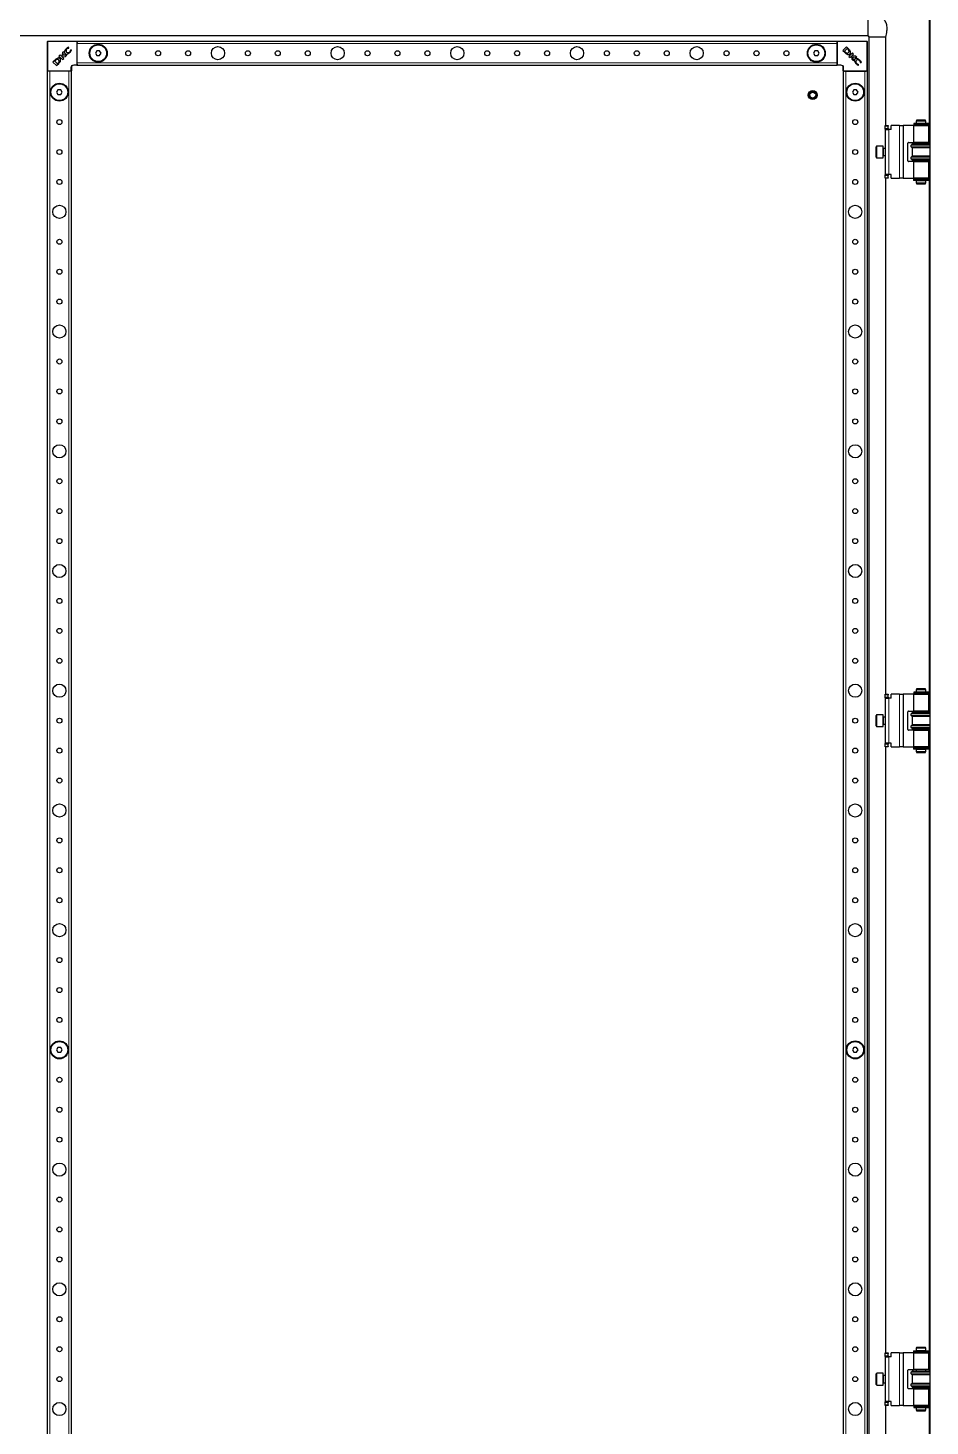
# Model space of a CAD drawing. Header units: millimetres. Extents: x -1564 to 3390, y -1920 to 1219.
# Drawn here: x -381 to 373, y -535 to 632 of the extents above; entities that cross this region are included whole.
import ezdxf

# ---------------------------------------------------------------- set-up
doc = ezdxf.new("R2010")
doc.units = ezdxf.units.MM

msp = doc.modelspace()

# ---------------------------------------------------------------- linework, layer by layer
at = {"color": 7, "linetype": 'Continuous', "lineweight": 25}
for p, q in [((372.56, -1098.72), (372.56, 656.28)), ((320.56, 625.78), (-409.69, 625.78)), ((-364.94, 596.58), (-364.94, 620.98)), ((-364.64, 621.28), (-340.24, 621.28)), ((-339.94, 621.28), (295.06, 621.28)), ((-339.94, 620.98), (-339.94, 621.28)), ((-339.94, 620.98), (-339.94, 620.34)), ((-339.94, 619.28), (-339.94, 620.34)), ((-339.94, 603.28), (-339.94, 619.28)), ((295.06, 620.98), (295.06, 621.28)), ((295.06, 620.34), (295.06, 620.98)), ((295.06, 619.28), (295.06, 620.34)), ((295.06, 603.28), (295.06, 619.28)), ((295.36, 621.28), (319.76, 621.28)), ((320.06, 620.98), (320.06, 596.58)), ((321.56, -1067.22), (321.56, 624.78)), ((335.56, 550.78), (335.56, 624.78)), ((-354.24, 609.94), (-355.29, 608.89)), ((-355.29, 608.89), (-352.33, 605.93)), ((-352.85, 608.55), (-354.24, 609.94)), ((-352.36, 611.82), (-352.85, 608.55)), ((-352.51, 608.23), (-349.85, 608.41)), ((-351.27, 606.99), (-352.51, 608.23)), ((-351.57, 612.61), (-352.36, 611.82)), ((-352.04, 609.52), (-351.57, 612.61)), ((-348.57, 609.7), (-352.04, 609.52)), ((-349.85, 608.41), (-348.57, 609.7)), ((-347, 615.74), (-347.34, 616.43)), ((-347.14, 615.6), (-347, 615.74)), ((-345.19, 614.17), (-345.3, 614.06)), ((-344.94, 613.66), (-345.19, 614.17)), ((-323.59, 613.28), (-324.75, 611.28)), ((-324.75, 611.28), (-323.59, 609.28)), ((-321.28, 613.28), (-323.59, 613.28)), ((-323.59, 609.28), (-321.28, 609.28)), ((-320.13, 611.28), (-321.28, 613.28)), ((-321.28, 609.28), (-320.13, 611.28)), ((276.41, 613.28), (275.25, 611.28)), ((275.25, 611.28), (276.41, 609.28)), ((278.72, 613.28), (276.41, 613.28)), ((276.41, 609.28), (278.72, 609.28)), ((279.87, 611.28), (278.72, 613.28)), ((278.72, 609.28), (279.87, 611.28)), ((302.67, 616.64), (299.71, 613.68)), ((299.71, 613.68), (301.6, 611.79)), ((303.37, 615.11), (301.19, 612.93)), ((301.19, 612.93), (301.87, 612.27)), ((301.6, 611.79), (301.62, 611.77)), ((304.66, 614.64), (302.67, 616.64)), ((304.11, 614.39), (303.37, 615.11)), ((307.67, 611.63), (304.71, 608.67)), ((304.71, 608.67), (305.77, 607.61)), ((305.77, 607.61), (307.01, 608.86)), ((307.01, 608.86), (307.19, 606.2)), ((307.33, 609.2), (308.72, 610.59)), ((310.59, 608.71), (307.33, 609.2)), ((308.72, 610.59), (307.67, 611.63)), ((308.29, 608.38), (311.39, 607.91)), ((308.47, 604.91), (308.29, 608.38)), ((311.39, 607.91), (310.59, 608.71)), ((-364.94, -1038.72), (-364.94, 596.28)), ((-364.64, 596.28), (-364.94, 596.28)), ((-363.99, 596.28), (-364.64, 596.28)), ((-362.94, 596.28), (-363.99, 596.28)), ((-346.94, 596.28), (-362.94, 596.28)), ((-358.3, 605.88), (-360.29, 603.89)), ((-360.29, 603.89), (-357.33, 600.93)), ((-358.05, 605.33), (-358.77, 604.59)), ((-358.77, 604.59), (-356.59, 602.41)), ((-357.33, 600.93), (-355.44, 602.82)), ((-356.59, 602.41), (-355.93, 603.09)), ((-355.44, 602.82), (-355.42, 602.84)), ((-352.33, 605.93), (-351.27, 606.99)), ((-345.89, 596.28), (-346.94, 596.28)), ((-345.24, 596.28), (-345.89, 596.28)), ((-344.94, 596.28), (-345.24, 596.28)), ((-344.94, 599.28), (-344.94, 596.58)), ((-344.94, -1038.72), (-344.94, 596.28)), ((-340.24, 601.28), (-342.94, 601.28)), ((-339.94, 602.23), (-339.94, 603.28)), ((-339.94, 602.23), (-339.94, 601.58)), ((-339.94, 601.28), (-339.94, 601.58)), ((-339.94, 601.28), (295.06, 601.28)), ((295.06, 602.23), (295.06, 603.28)), ((295.06, 601.58), (295.06, 602.23)), ((295.06, 601.28), (295.06, 601.58)), ((298.06, 601.28), (295.36, 601.28)), ((300.06, 596.58), (300.06, 599.28)), ((300.06, 596.28), (300.06, -1038.72)), ((300.06, 596.28), (300.36, 596.28)), ((301.01, 596.28), (300.36, 596.28)), ((301.01, 596.28), (302.06, 596.28)), ((302.06, 596.28), (318.06, 596.28)), ((307.19, 606.2), (308.47, 604.91)), ((312.43, 601.29), (312.94, 601.53)), ((312.94, 601.53), (312.84, 601.64)), ((314.38, 603.48), (314.52, 603.35)), ((314.52, 603.35), (315.2, 603.68)), ((318.06, 596.28), (319.11, 596.28)), ((319.76, 596.28), (319.11, 596.28)), ((319.76, 596.28), (320.06, 596.28)), ((320.06, 596.28), (320.06, -1038.72)), ((-356.09, 580.78), (-357.25, 578.78)), ((-357.25, 578.78), (-356.09, 576.78)), ((-353.78, 580.78), (-356.09, 580.78)), ((-356.09, 576.78), (-353.78, 576.78)), ((-352.63, 578.78), (-353.78, 580.78)), ((-353.78, 576.78), (-352.63, 578.78)), ((308.91, 580.78), (307.75, 578.78)), ((307.75, 578.78), (308.91, 576.78)), ((311.22, 580.78), (308.91, 580.78)), ((308.91, 576.78), (311.22, 576.78)), ((312.37, 578.78), (311.22, 580.78)), ((311.22, 576.78), (312.37, 578.78)), ((335.01, 550.78), (337.51, 550.78)), ((335.01, 550.28), (335.01, 550.78)), ((335.01, 548.28), (335.01, 550.28)), ((337.51, 550.78), (337.51, 550.28)), ((337.51, 548.28), (337.51, 550.28)), ((347.01, 550.78), (340.01, 550.78)), ((340.01, 547.48), (340.01, 550.78)), ((347.01, 550.78), (350.01, 550.78)), ((350.01, 550.78), (350.01, 506.78)), ((350.51, 550.78), (350.01, 550.78)), ((358.61, 550.78), (350.51, 550.78)), ((358.61, 550.78), (358.61, 536.78)), ((358.61, 550.78), (371.51, 550.78)), ((359.12, 552.48), (359.12, 551.58)), ((359.14, 552.48), (359.12, 552.48)), ((359.14, 551.58), (359.12, 551.58)), ((359.14, 552.48), (359.14, 551.58)), ((359.22, 552.48), (359.14, 552.48)), ((359.22, 551.58), (359.14, 551.58)), ((372.21, 552.48), (359.22, 552.48)), ((372.21, 551.58), (359.22, 551.58)), ((361.64, 555.53), (361.06, 554.53)), ((361.06, 554.53), (361.06, 552.53)), ((369.06, 554.53), (361.06, 554.53)), ((361.06, 552.53), (369.06, 552.53)), ((361.06, 551.53), (361.06, 550.78)), ((361.06, 551.53), (369.06, 551.53)), ((361.56, 552.53), (361.56, 552.48)), ((361.56, 551.58), (361.56, 551.53)), ((361.64, 555.53), (368.48, 555.53)), ((369.06, 554.53), (368.48, 555.53)), ((368.56, 552.48), (368.56, 552.53)), ((368.56, 551.53), (368.56, 551.58)), ((369.06, 552.53), (369.06, 554.53)), ((369.06, 550.78), (369.06, 551.53)), ((371.51, 536.78), (371.51, 550.78)), ((372.21, 551.58), (372.21, 552.48)), ((335.01, 547.78), (335.01, 548.28)), ((337.51, 547.78), (335.01, 547.78)), ((335.01, 547.78), (335.01, 547.48)), ((335.01, 547.48), (338.01, 547.48)), ((335.01, 547.48), (335.01, 510.08)), ((337.51, 548.28), (337.51, 547.78)), ((337.51, 547.48), (337.51, 547.78)), ((340.01, 547.48), (338.01, 547.48)), ((327.51, 528.78), (327.51, 533.18)), ((327.51, 524.38), (327.51, 528.78)), ((333.51, 533.78), (328.11, 533.78)), ((333.51, 528.78), (333.51, 533.78)), ((333.51, 523.78), (333.51, 528.78)), ((335.01, 531.78), (333.76, 531.78)), ((333.76, 525.78), (335.01, 525.78)), ((354.01, 521.28), (354.01, 536.28)), ((354.51, 536.78), (358.61, 536.78)), ((357.56, 535.18), (356.86, 534.5)), ((356.86, 533.07), (357.56, 532.38)), ((357.56, 535.78), (357.56, 535.18)), ((357.56, 535.78), (372.56, 535.78)), ((372.56, 535.18), (357.56, 535.18)), ((357.56, 532.38), (357.56, 525.18)), ((372.56, 532.38), (357.56, 532.38)), ((371.51, 536.78), (358.61, 536.78)), ((361.06, 536.78), (361.06, 535.78)), ((369.06, 535.78), (369.06, 536.78)), ((328.11, 523.78), (333.51, 523.78)), ((358.61, 520.78), (354.51, 520.78)), ((357.56, 525.18), (356.86, 524.5)), ((356.86, 523.07), (357.56, 522.38)), ((372.56, 525.18), (357.56, 525.18)), ((357.56, 522.38), (357.56, 521.78)), ((372.56, 522.38), (357.56, 522.38)), ((357.56, 521.78), (372.56, 521.78)), ((358.61, 520.78), (358.61, 506.78)), ((358.61, 520.78), (371.51, 520.78)), ((361.06, 521.78), (361.06, 520.78)), ((369.06, 520.78), (369.06, 521.78)), ((371.51, 506.78), (371.51, 520.78)), ((338.01, 510.08), (335.01, 510.08)), ((335.01, 510.08), (335.01, 509.78)), ((335.01, 509.78), (337.51, 509.78)), ((335.01, 509.28), (335.01, 509.78)), ((335.01, 507.28), (335.01, 509.28)), ((335.01, 506.78), (335.01, 507.28)), ((337.51, 506.78), (335.01, 506.78)), ((335.56, 75.78), (335.56, 506.78)), ((337.51, 509.78), (337.51, 510.08)), ((337.51, 509.78), (337.51, 509.28)), ((337.51, 507.28), (337.51, 509.28)), ((337.51, 507.28), (337.51, 506.78)), ((340.01, 510.08), (338.01, 510.08)), ((340.01, 506.78), (340.01, 510.08)), ((340.01, 506.78), (347.01, 506.78)), ((350.01, 506.78), (347.01, 506.78)), ((350.01, 506.78), (350.51, 506.78)), ((350.51, 506.78), (358.61, 506.78)), ((371.51, 506.78), (358.61, 506.78)), ((358.69, 505.98), (358.69, 505.08)), ((358.74, 505.98), (358.69, 505.98)), ((358.74, 505.08), (358.69, 505.08)), ((372.21, 505.98), (358.74, 505.98)), ((372.21, 505.08), (358.74, 505.08)), ((361.06, 506.78), (361.06, 506.03)), ((361.06, 506.03), (369.06, 506.03)), ((361.06, 505.03), (361.06, 503.03)), ((361.06, 505.03), (369.06, 505.03)), ((361.06, 503.03), (361.64, 502.03)), ((361.06, 503.03), (365.59, 503.03)), ((361.56, 506.03), (361.56, 505.98)), ((361.56, 505.08), (361.56, 505.03)), ((365.59, 503.03), (369.06, 503.03)), ((368.48, 502.03), (369.06, 503.03)), ((368.56, 505.98), (368.56, 506.03)), ((368.56, 505.03), (368.56, 505.08)), ((369.06, 506.03), (369.06, 506.78)), ((369.06, 503.03), (369.06, 505.03)), ((372.21, 505.08), (372.21, 505.98)), ((365.52, 502.03), (361.64, 502.03)), ((368.48, 502.03), (365.52, 502.03)), ((335.01, 75.28), (335.01, 75.78)), ((335.01, 75.78), (337.51, 75.78)), ((335.01, 73.28), (335.01, 75.28)), ((335.01, 72.78), (335.01, 73.28)), ((337.51, 72.78), (335.01, 72.78)), ((335.01, 72.78), (335.01, 72.48)), ((335.01, 72.48), (338.01, 72.48)), ((335.01, 72.48), (335.01, 35.08)), ((337.51, 75.78), (337.51, 75.28)), ((337.51, 73.28), (337.51, 75.28)), ((337.51, 73.28), (337.51, 72.78)), ((337.51, 72.48), (337.51, 72.78)), ((340.01, 72.48), (338.01, 72.48)), ((347.01, 75.78), (340.01, 75.78)), ((340.01, 72.48), (340.01, 75.78)), ((347.01, 75.78), (350.01, 75.78)), ((350.01, 75.78), (350.01, 31.78)), ((350.51, 75.78), (350.01, 75.78)), ((358.61, 75.78), (350.51, 75.78)), ((358.61, 75.78), (358.61, 61.78)), ((358.61, 75.78), (371.51, 75.78)), ((359.12, 77.48), (359.12, 76.58)), ((359.14, 77.48), (359.12, 77.48)), ((359.14, 76.58), (359.12, 76.58)), ((359.14, 77.48), (359.14, 76.58)), ((359.22, 77.48), (359.14, 77.48)), ((359.22, 76.58), (359.14, 76.58)), ((372.21, 77.48), (359.22, 77.48)), ((372.21, 76.58), (359.22, 76.58)), ((361.64, 80.53), (361.06, 79.53)), ((361.06, 79.53), (361.06, 77.53)), ((369.06, 79.53), (361.06, 79.53)), ((361.06, 77.53), (369.06, 77.53)), ((361.06, 76.53), (361.06, 75.78)), ((361.06, 76.53), (369.06, 76.53)), ((361.56, 77.53), (361.56, 77.48)), ((361.56, 76.58), (361.56, 76.53)), ((361.64, 80.53), (368.48, 80.53)), ((369.06, 79.53), (368.48, 80.53)), ((368.56, 77.48), (368.56, 77.53)), ((368.56, 76.53), (368.56, 76.58)), ((369.06, 77.53), (369.06, 79.53)), ((369.06, 75.78), (369.06, 76.53)), ((371.51, 61.78), (371.51, 75.78)), ((372.21, 76.58), (372.21, 77.48)), ((333.51, 58.78), (328.11, 58.78)), ((333.51, 53.78), (333.51, 58.78)), ((354.01, 46.28), (354.01, 61.28)), ((354.51, 61.78), (358.61, 61.78)), ((357.56, 60.18), (356.86, 59.5)), ((357.56, 60.78), (357.56, 60.18)), ((357.56, 60.78), (372.56, 60.78)), ((372.56, 60.18), (357.56, 60.18)), ((371.51, 61.78), (358.61, 61.78)), ((361.06, 61.78), (361.06, 60.78)), ((369.06, 60.78), (369.06, 61.78)), ((327.51, 53.78), (327.51, 58.18)), ((327.51, 49.38), (327.51, 53.78)), ((328.11, 48.78), (333.51, 48.78)), ((333.51, 48.78), (333.51, 53.78)), ((335.01, 56.78), (333.76, 56.78)), ((333.76, 50.78), (335.01, 50.78)), ((356.86, 58.07), (357.56, 57.38)), ((357.56, 50.18), (356.86, 49.5)), ((356.86, 48.07), (357.56, 47.38)), ((357.56, 57.38), (357.56, 50.18)), ((372.56, 57.38), (357.56, 57.38)), ((372.56, 50.18), (357.56, 50.18)), ((357.56, 47.38), (357.56, 46.78)), ((372.56, 47.38), (357.56, 47.38)), ((357.56, 46.78), (372.56, 46.78)), ((361.06, 46.78), (361.06, 45.78)), ((369.06, 45.78), (369.06, 46.78)), ((338.01, 35.08), (335.01, 35.08)), ((335.01, 35.08), (335.01, 34.78)), ((337.51, 34.78), (337.51, 35.08)), ((340.01, 35.08), (338.01, 35.08)), ((340.01, 31.78), (340.01, 35.08)), ((358.61, 45.78), (354.51, 45.78)), ((358.61, 45.78), (358.61, 31.78)), ((358.61, 45.78), (371.51, 45.78)), ((371.51, 31.78), (371.51, 45.78)), ((335.01, 34.28), (335.01, 34.78)), ((335.01, 34.78), (337.51, 34.78)), ((335.01, 32.28), (335.01, 34.28)), ((335.01, 31.78), (335.01, 32.28)), ((337.51, 31.78), (335.01, 31.78)), ((335.56, -474.22), (335.56, 31.78)), ((337.51, 34.78), (337.51, 34.28)), ((337.51, 32.28), (337.51, 34.28)), ((337.51, 32.28), (337.51, 31.78)), ((340.01, 31.78), (347.01, 31.78)), ((350.01, 31.78), (347.01, 31.78)), ((350.01, 31.78), (350.51, 31.78)), ((350.51, 31.78), (358.61, 31.78)), ((371.51, 31.78), (358.61, 31.78)), ((358.69, 30.98), (358.69, 30.08)), ((358.74, 30.98), (358.69, 30.98)), ((358.74, 30.08), (358.69, 30.08)), ((372.21, 30.98), (358.74, 30.98)), ((372.21, 30.08), (358.74, 30.08)), ((361.06, 31.78), (361.06, 31.03)), ((361.06, 31.03), (369.06, 31.03)), ((361.06, 30.03), (361.06, 28.03)), ((361.06, 30.03), (369.06, 30.03)), ((361.06, 28.03), (361.64, 27.03)), ((361.06, 28.03), (365.59, 28.03)), ((361.56, 31.03), (361.56, 30.98)), ((361.56, 30.08), (361.56, 30.03)), ((365.52, 27.03), (361.64, 27.03)), ((368.48, 27.03), (365.52, 27.03)), ((365.59, 28.03), (369.06, 28.03)), ((368.48, 27.03), (369.06, 28.03)), ((368.56, 30.98), (368.56, 31.03)), ((368.56, 30.03), (368.56, 30.08)), ((369.06, 31.03), (369.06, 31.78)), ((369.06, 28.03), (369.06, 30.03)), ((372.21, 30.08), (372.21, 30.98)), ((-356.09, -219.22), (-357.25, -221.22)), ((-357.25, -221.22), (-356.09, -223.22)), ((-353.78, -219.22), (-356.09, -219.22)), ((-352.63, -221.22), (-353.78, -219.22)), ((-353.78, -223.22), (-352.63, -221.22)), ((308.91, -219.22), (307.75, -221.22)), ((307.75, -221.22), (308.91, -223.22)), ((311.22, -219.22), (308.91, -219.22)), ((312.37, -221.22), (311.22, -219.22)), ((311.22, -223.22), (312.37, -221.22)), ((-356.09, -223.22), (-353.78, -223.22)), ((308.91, -223.22), (311.22, -223.22)), ((335.01, -474.72), (335.01, -474.22)), ((335.01, -474.22), (337.51, -474.22)), ((335.01, -476.72), (335.01, -474.72)), ((335.01, -477.22), (335.01, -476.72)), ((337.51, -477.22), (335.01, -477.22)), ((335.01, -477.22), (335.01, -477.52)), ((335.01, -477.52), (338.01, -477.52)), ((335.01, -477.52), (335.01, -514.92)), ((337.51, -474.22), (337.51, -474.72)), ((337.51, -476.72), (337.51, -474.72)), ((337.51, -476.72), (337.51, -477.22)), ((337.51, -477.52), (337.51, -477.22)), ((340.01, -477.52), (338.01, -477.52)), ((347.01, -474.22), (340.01, -474.22)), ((340.01, -477.52), (340.01, -474.22)), ((347.01, -474.22), (350.01, -474.22)), ((350.01, -474.22), (350.01, -518.22)), ((350.51, -474.22), (350.01, -474.22)), ((358.61, -474.22), (350.51, -474.22)), ((358.61, -474.22), (358.61, -488.22)), ((358.61, -474.22), (371.51, -474.22)), ((358.69, -472.52), (358.69, -473.42)), ((358.69, -472.52), (358.74, -472.52)), ((358.69, -473.42), (358.74, -473.42)), ((358.74, -472.52), (372.21, -472.52)), ((358.74, -473.42), (372.21, -473.42)), ((361.64, -469.47), (361.06, -470.47)), ((361.06, -470.47), (361.06, -472.47)), ((369.06, -470.47), (361.06, -470.47)), ((365.59, -472.47), (361.06, -472.47)), ((361.06, -473.47), (361.06, -474.22)), ((365.59, -473.47), (361.06, -473.47)), ((361.56, -472.47), (361.56, -472.52)), ((361.56, -473.42), (361.56, -473.47)), ((361.64, -469.47), (368.48, -469.47)), ((369.06, -472.47), (365.59, -472.47)), ((369.06, -473.47), (365.59, -473.47)), ((369.06, -470.47), (368.48, -469.47)), ((368.56, -472.52), (368.56, -472.47)), ((368.56, -473.47), (368.56, -473.42)), ((369.06, -472.47), (369.06, -470.47)), ((369.06, -474.22), (369.06, -473.47)), ((371.51, -488.22), (371.51, -474.22)), ((372.21, -473.42), (372.21, -472.52)), ((354.01, -503.72), (354.01, -488.72)), ((354.51, -488.22), (358.61, -488.22)), ((357.56, -489.82), (356.86, -490.5)), ((357.56, -489.22), (357.56, -489.82)), ((357.56, -489.22), (372.56, -489.22)), ((372.56, -489.82), (357.56, -489.82)), ((371.51, -488.22), (358.61, -488.22)), ((361.06, -488.22), (361.06, -489.22)), ((369.06, -489.22), (369.06, -488.22)), ((327.51, -500.62), (327.51, -491.82)), ((333.51, -491.22), (328.11, -491.22)), ((328.11, -501.22), (333.51, -501.22)), ((333.51, -501.22), (333.51, -491.22)), ((335.01, -493.22), (333.76, -493.22)), ((333.76, -499.22), (335.01, -499.22)), ((356.86, -491.93), (357.56, -492.62)), ((357.56, -499.82), (356.86, -500.5)), ((356.86, -501.93), (357.56, -502.62)), ((357.56, -492.62), (357.56, -499.82)), ((372.56, -492.62), (357.56, -492.62)), ((372.56, -499.82), (357.56, -499.82)), ((358.61, -504.22), (354.51, -504.22)), ((357.56, -502.62), (357.56, -503.22)), ((372.56, -502.62), (357.56, -502.62)), ((357.56, -503.22), (372.56, -503.22)), ((358.61, -504.22), (358.61, -518.22)), ((358.61, -504.22), (371.51, -504.22)), ((361.06, -503.22), (361.06, -504.22)), ((369.06, -504.22), (369.06, -503.22)), ((371.51, -518.22), (371.51, -504.22)), ((338.01, -514.92), (335.01, -514.92)), ((335.01, -514.92), (335.01, -515.22)), ((335.01, -515.72), (335.01, -515.22)), ((335.01, -515.22), (337.51, -515.22)), ((335.01, -517.72), (335.01, -515.72)), ((335.01, -518.22), (335.01, -517.72)), ((337.51, -518.22), (335.01, -518.22)), ((335.56, -949.22), (335.56, -518.22)), ((337.51, -515.22), (337.51, -514.92)), ((337.51, -515.22), (337.51, -515.72)), ((337.51, -517.72), (337.51, -515.72)), ((337.51, -517.72), (337.51, -518.22)), ((340.01, -514.92), (338.01, -514.92)), ((340.01, -518.22), (340.01, -514.92)), ((340.01, -518.22), (347.01, -518.22)), ((350.01, -518.22), (347.01, -518.22)), ((350.01, -518.22), (350.51, -518.22)), ((350.51, -518.22), (358.61, -518.22)), ((371.51, -518.22), (358.61, -518.22)), ((359.12, -519.02), (359.12, -519.92)), ((359.12, -519.02), (359.14, -519.02)), ((359.12, -519.92), (359.14, -519.92)), ((359.14, -519.02), (359.14, -519.92)), ((359.14, -519.02), (359.22, -519.02)), ((359.14, -519.92), (359.22, -519.92)), ((359.22, -519.02), (372.21, -519.02)), ((359.22, -519.92), (372.21, -519.92)), ((361.06, -518.22), (361.06, -518.97)), ((365.59, -518.97), (361.06, -518.97)), ((361.06, -519.97), (361.06, -521.97)), ((365.59, -519.97), (361.06, -519.97)), ((361.06, -521.97), (361.64, -522.97)), ((361.06, -521.97), (365.59, -521.97)), ((361.56, -518.97), (361.56, -519.02)), ((361.56, -519.92), (361.56, -519.97)), ((365.52, -522.97), (361.64, -522.97)), ((368.48, -522.97), (365.52, -522.97)), ((369.06, -518.97), (365.59, -518.97)), ((369.06, -519.97), (365.59, -519.97)), ((365.59, -521.97), (369.06, -521.97)), ((368.48, -522.97), (369.06, -521.97)), ((368.56, -519.02), (368.56, -518.97)), ((368.56, -519.97), (368.56, -519.92)), ((369.06, -518.97), (369.06, -518.22)), ((369.06, -521.97), (369.06, -519.97)), ((372.21, -519.92), (372.21, -519.02))]:
    msp.add_line(p, q, dxfattribs=at)
at = {"color": 8, "linetype": 'Continuous', "lineweight": 18}
for p, q in [((371.96, 653.68), (371.96, 552.48)), ((-364.64, 620.98), (-364.94, 620.98)), ((-364.64, 620.98), (-364.64, 621.28)), ((-364.64, 620.98), (-364.64, 596.58)), ((-340.24, 620.98), (-364.64, 620.98)), ((-340.24, 621.28), (-340.24, 620.98)), ((-340.24, 601.58), (-340.24, 620.98)), ((-339.94, 620.98), (-340.24, 620.98)), ((-339.94, 619.28), (295.06, 619.28)), ((295.36, 620.98), (295.06, 620.98)), ((295.36, 620.98), (295.36, 621.28)), ((295.36, 620.98), (295.36, 601.58)), ((319.76, 620.98), (295.36, 620.98)), ((319.76, 620.98), (319.76, 621.28)), ((319.76, 596.58), (319.76, 620.98)), ((319.76, 620.98), (320.06, 620.98)), ((-364.64, 596.58), (-364.94, 596.58)), ((-364.64, 596.58), (-345.24, 596.58)), ((-364.64, 596.58), (-364.64, 596.28)), ((-362.94, -1038.72), (-362.94, 596.28)), ((-346.94, -1038.72), (-346.94, 596.28)), ((-345.24, 596.58), (-345.24, 599.28)), ((-344.94, 599.28), (-345.24, 599.28)), ((-345.24, 596.58), (-345.24, 596.28)), ((-344.94, 596.58), (-345.24, 596.58)), ((-342.94, 601.58), (-340.24, 601.58)), ((-342.94, 601.28), (-342.94, 601.58)), ((-340.24, 601.58), (-340.24, 601.28)), ((-339.94, 601.58), (-340.24, 601.58)), ((-339.94, 603.28), (295.06, 603.28)), ((295.36, 601.58), (295.06, 601.58)), ((295.36, 601.58), (298.06, 601.58)), ((295.36, 601.28), (295.36, 601.58)), ((298.06, 601.28), (298.06, 601.58)), ((300.06, 599.28), (300.36, 599.28)), ((300.36, 596.58), (300.06, 596.58)), ((300.36, 599.28), (300.36, 596.58)), ((300.36, 596.58), (319.76, 596.58)), ((300.36, 596.28), (300.36, 596.58)), ((302.06, 596.28), (302.06, -1038.72)), ((318.06, 596.28), (318.06, -1038.72)), ((319.76, 596.28), (319.76, 596.58)), ((320.06, 596.58), (319.76, 596.58)), ((337.51, 550.28), (335.01, 550.28)), ((347.01, 550.78), (347.01, 506.78)), ((350.51, 506.78), (350.51, 550.78)), ((359.22, 551.58), (359.22, 552.48)), ((371.96, 551.58), (371.96, 535.78)), ((335.01, 548.28), (337.51, 548.28)), ((338.01, 547.48), (338.01, 510.08)), ((328.11, 533.78), (328.11, 528.78)), ((328.11, 528.78), (328.11, 523.78)), ((333.76, 531.78), (333.76, 525.78)), ((372.56, 534.5), (356.86, 534.5)), ((372.56, 533.07), (356.86, 533.07)), ((372.56, 524.5), (356.86, 524.5)), ((372.56, 523.07), (356.86, 523.07)), ((371.96, 521.78), (371.96, 505.98)), ((337.51, 509.28), (335.01, 509.28)), ((335.01, 507.28), (337.51, 507.28)), ((358.74, 505.08), (358.74, 505.98)), ((371.96, 505.08), (371.96, 77.48)), ((337.51, 75.28), (335.01, 75.28)), ((335.01, 73.28), (337.51, 73.28)), ((338.01, 72.48), (338.01, 35.08)), ((347.01, 75.78), (347.01, 31.78)), ((350.51, 31.78), (350.51, 75.78)), ((359.22, 76.58), (359.22, 77.48)), ((371.96, 76.58), (371.96, 60.78)), ((328.11, 58.78), (328.11, 53.78)), ((372.56, 59.5), (356.86, 59.5)), ((328.11, 53.78), (328.11, 48.78)), ((333.76, 56.78), (333.76, 50.78)), ((372.56, 58.07), (356.86, 58.07)), ((372.56, 49.5), (356.86, 49.5)), ((372.56, 48.07), (356.86, 48.07)), ((371.96, 46.78), (371.96, 30.98)), ((337.51, 34.28), (335.01, 34.28)), ((335.01, 32.28), (337.51, 32.28)), ((358.74, 30.08), (358.74, 30.98)), ((371.96, 30.08), (371.96, -472.52)), ((337.51, -474.72), (335.01, -474.72)), ((335.01, -476.72), (337.51, -476.72)), ((338.01, -477.52), (338.01, -514.92)), ((347.01, -474.22), (347.01, -518.22)), ((350.51, -518.22), (350.51, -474.22)), ((358.74, -472.52), (358.74, -473.42)), ((371.96, -473.42), (371.96, -489.22)), ((328.11, -491.22), (328.11, -501.22)), ((333.76, -493.22), (333.76, -496.22)), ((333.76, -496.22), (333.76, -499.22)), ((372.56, -490.5), (356.86, -490.5)), ((372.56, -491.93), (356.86, -491.93)), ((372.56, -500.5), (356.86, -500.5)), ((372.56, -501.93), (356.86, -501.93)), ((371.96, -503.22), (371.96, -519.02)), ((337.51, -515.72), (335.01, -515.72)), ((335.01, -517.72), (337.51, -517.72)), ((359.22, -519.02), (359.22, -519.92)), ((371.96, -519.92), (371.96, -947.52))]:
    msp.add_line(p, q, dxfattribs=at)
at = {"color": 7, "linetype": 'Continuous', "lineweight": 25}
for centre, radius in [((-322.44, 611.28), 7.5), ((-322.44, 611.28), 7), ((-297.44, 611.28), 2.1), ((-272.44, 611.28), 2.1), ((-247.44, 611.28), 2.1), ((-222.44, 611.28), 5.5), ((-197.44, 611.28), 2.1), ((-172.44, 611.28), 2.1), ((-147.44, 611.28), 2.1), ((-122.44, 611.28), 5.5), ((-97.44, 611.28), 2.1), ((-72.44, 611.28), 2.1), ((-47.44, 611.28), 2.1), ((-22.44, 611.28), 5.5), ((2.56, 611.28), 2.1), ((27.56, 611.28), 2.1), ((52.56, 611.28), 2.1), ((77.56, 611.28), 5.5), ((102.56, 611.28), 2.1), ((127.56, 611.28), 2.1), ((152.56, 611.28), 2.1), ((177.56, 611.28), 5.5), ((202.56, 611.28), 2.1), ((227.56, 611.28), 2.1), ((252.56, 611.28), 2.1), ((277.56, 611.28), 7.5), ((277.56, 611.28), 7), ((-354.94, 578.78), 7.5), ((-354.94, 578.78), 7), ((310.06, 578.78), 7.5), ((310.06, 578.78), 7), ((274.56, 576.28), 3.75), ((274.56, 576.28), 3), ((274.56, 576.28), 2.5), ((-354.94, 553.78), 2.1), ((310.06, 553.78), 2.1), ((-354.94, 528.78), 2.1), ((310.06, 528.78), 2.1), ((-354.94, 503.78), 2.1), ((310.06, 503.78), 2.1), ((-354.94, 478.78), 5.5), ((310.06, 478.78), 5.5), ((-354.94, 453.78), 2.1), ((310.06, 453.78), 2.1), ((-354.94, 428.78), 2.1), ((310.06, 428.78), 2.1), ((-354.94, 403.78), 2.1), ((310.06, 403.78), 2.1), ((-354.94, 378.78), 5.5), ((310.06, 378.78), 5.5), ((-354.94, 353.78), 2.1), ((310.06, 353.78), 2.1), ((-354.94, 328.78), 2.1), ((310.06, 328.78), 2.1), ((-354.94, 303.78), 2.1), ((310.06, 303.78), 2.1), ((-354.94, 278.78), 5.5), ((310.06, 278.78), 5.5), ((-354.94, 253.78), 2.1), ((310.06, 253.78), 2.1), ((-354.94, 228.78), 2.1), ((310.06, 228.78), 2.1), ((-354.94, 203.78), 2.1), ((310.06, 203.78), 2.1), ((-354.94, 178.78), 5.5), ((310.06, 178.78), 5.5), ((-354.94, 153.78), 2.1), ((310.06, 153.78), 2.1), ((-354.94, 128.78), 2.1), ((310.06, 128.78), 2.1), ((-354.94, 103.78), 2.1), ((310.06, 103.78), 2.1), ((-354.94, 78.78), 5.5), ((310.06, 78.78), 5.5), ((-354.94, 53.78), 2.1), ((310.06, 53.78), 2.1), ((-354.94, 28.78), 2.1), ((310.06, 28.78), 2.1), ((-354.94, 3.78), 2.1), ((310.06, 3.78), 2.1), ((-354.94, -21.22), 5.5), ((310.06, -21.22), 5.5), ((-354.94, -46.22), 2.1), ((310.06, -46.22), 2.1), ((-354.94, -71.22), 2.1), ((310.06, -71.22), 2.1), ((-354.94, -96.22), 2.1), ((310.06, -96.22), 2.1), ((-354.94, -121.22), 5.5), ((310.06, -121.22), 5.5), ((-354.94, -146.22), 2.1), ((310.06, -146.22), 2.1), ((-354.94, -171.22), 2.1), ((310.06, -171.22), 2.1), ((-354.94, -196.22), 2.1), ((310.06, -196.22), 2.1), ((-354.94, -221.22), 7.5), ((-354.94, -221.22), 7), ((310.06, -221.22), 7.5), ((310.06, -221.22), 7), ((-354.94, -246.22), 2.1), ((310.06, -246.22), 2.1), ((-354.94, -271.22), 2.1), ((310.06, -271.22), 2.1), ((-354.94, -296.22), 2.1), ((310.06, -296.22), 2.1), ((-354.94, -321.22), 5.5), ((310.06, -321.22), 5.5), ((-354.94, -346.22), 2.1), ((310.06, -346.22), 2.1), ((-354.94, -371.22), 2.1), ((310.06, -371.22), 2.1), ((-354.94, -396.22), 2.1), ((310.06, -396.22), 2.1), ((-354.94, -421.22), 5.5), ((310.06, -421.22), 5.5), ((-354.94, -446.22), 2.1), ((310.06, -446.22), 2.1), ((-354.94, -471.22), 2.1), ((310.06, -471.22), 2.1), ((-354.94, -496.22), 2.1), ((310.06, -496.22), 2.1), ((-354.94, -521.22), 5.5), ((310.06, -521.22), 5.5)]:
    msp.add_circle(centre, radius, dxfattribs=at)
for centre, radius, start, end in [((-364.64, 620.98), 0.3, 90, 180), ((-340.24, 620.98), 0.3, 0, 90), ((295.36, 620.98), 0.3, 90, 180), ((319.76, 620.98), 0.3, 0, 90), ((-347.43, 613.29), 1.97, 128.45405, 215.887), ((-347.87, 613.69), 1.94, 233.30966, 322.34638), ((299.64, 610.21), 6.12, 36.98881, 43.07444), ((301.45, 610.98), 4.87, 20.34448, 48.77765), ((-364.64, 596.58), 0.3, 180, 270), ((-354.64, 602.67), 4.87, 110.34448, 138.77765), ((-353.87, 600.86), 6.12, 126.98881, 133.07444), ((-345.24, 596.58), 0.3, 270, 0), ((-342.94, 599.28), 2, 90, 180), ((-340.24, 601.58), 0.3, 270, 360), ((295.36, 601.58), 0.3, 180, 270), ((298.06, 599.28), 2, 0, 90), ((300.36, 596.58), 0.3, 180, 270), ((312.47, 604.21), 1.94, 143.30966, 232.34638), ((312.06, 603.77), 1.97, 38.45405, 125.887), ((319.76, 596.58), 0.3, 270, 0), ((328.11, 533.18), 0.6, 90, 180), ((333.76, 532.03), 0.25, 180, 270), ((333.76, 525.53), 0.25, 90, 180), ((354.51, 536.28), 0.5, 90, 180), ((357.56, 533.78), 1, 134.427, 225.573), ((328.11, 524.38), 0.6, 180, 270), ((354.51, 521.28), 0.5, 180, 270), ((357.56, 523.78), 1, 134.427, 225.573), ((328.11, 58.18), 0.6, 90, 180), ((354.51, 61.28), 0.5, 90, 180), ((357.56, 58.78), 1, 134.427, 225.573), ((328.11, 49.38), 0.6, 180, 270), ((333.76, 57.03), 0.25, 180, 270), ((333.76, 50.53), 0.25, 90, 180), ((357.56, 48.78), 1, 134.427, 225.573), ((354.51, 46.28), 0.5, 180, 270), ((354.51, -488.72), 0.5, 90, 180), ((328.11, -491.82), 0.6, 90, 180), ((328.11, -500.62), 0.6, 180, 270), ((333.76, -492.97), 0.25, 180, 270), ((333.76, -499.47), 0.25, 90, 180), ((357.56, -491.22), 1, 134.427, 225.573), ((357.56, -501.22), 1, 134.427, 225.573), ((354.51, -503.72), 0.5, 180, 270)]:
    msp.add_arc(centre, radius, start, end, dxfattribs=at)
at = {"color": 8, "linetype": 'Continuous', "lineweight": 18}
for centre, start, end in [((-342.94, 599.28), 90, 180), ((298.06, 599.28), 0, 90)]:
    msp.add_arc(centre, 2.3, start, end, dxfattribs=at)
at = {"color": 7, "linetype": 'Continuous', "lineweight": 25}
for points, knots in [([(335.56, 624.78), (335.97, 626.46), (336.7, 629.5), (336.79, 633.81), (335.82, 637.37), (333.77, 639.82), (331.13, 641.24), (328.11, 641.98), (324.51, 642.19), (321.95, 641.92), (320.56, 641.78)], [0, 0, 0, 0, 0.1760674, 0.3182248, 0.4355964, 0.5434819, 0.6338893, 0.7371517, 0.8581828, 1, 1, 1, 1]), ([(320.56, 641.78), (320.56, 641.75), (320.56, 641.69), (320.56, 641.05), (320.56, 639.58), (320.56, 637.39), (320.56, 635.39), (320.56, 633.78), (320.56, 632.18), (320.56, 630.17), (320.56, 627.99), (320.56, 626.48), (320.56, 626.08), (320.56, 625.95)], [0, 0, 0, 0, 0.0691652, 0.1363002, 0.2672913, 0.3982825, 0.4654174, 0.5345826, 0.6037478, 0.6708828, 0.8018739, 0.9328651, 1, 1, 1, 1]), ([(320.56, 625.95), (320.66, 625.93), (320.8, 625.91), (320.96, 625.84), (321.04, 625.79), (321.1, 625.72), (321.14, 625.65), (321.17, 625.58), (321.23, 625.4), (321.4, 625.32), (321.55, 625.09), (321.58, 624.89), (321.6, 624.78)], [0, 0, 0, 0, 0.146823, 0.2020406, 0.2476428, 0.2869104, 0.3235688, 0.360785, 0.4008303, 0.6285129, 0.7943203, 1, 1, 1, 1]), ([(320.56, 625.78), (320.78, 625.63), (321.19, 625.37), (321.45, 624.96), (321.56, 624.78)], [0, 0, 0, 0, 0.556114, 1, 1, 1, 1]), ([(322.54, 624.78), (322.24, 624.78), (321.79, 624.78), (321.7, 624.78), (321.68, 624.78)], [0, 0, 0, 0, 0.6491387, 1, 1, 1, 1]), ([(-354.29, 604.17), (-354.18, 604.37), (-353.97, 604.76), (-353.86, 605.39), (-353.9, 605.99), (-354.1, 606.52), (-354.46, 606.96), (-354.97, 607.25), (-355.63, 607.36), (-356.08, 607.28), (-356.33, 607.24)], [0, 0, 0, 0, 0.1380907, 0.2654555, 0.3840134, 0.4961027, 0.6057595, 0.7197905, 0.8476619, 1, 1, 1, 1]), ([(-349.07, 615.19), (-349.4, 614.82), (-350.01, 614.12), (-350.57, 612.95), (-350.7, 612.01), (-350.55, 611.37), (-350.36, 611.14), (-350.27, 611.02)], [0, 0, 0, 0, 0.3156741, 0.5895198, 0.8131992, 0.9090264, 1, 1, 1, 1]), ([(-350.27, 611.02), (-350.11, 610.89), (-349.78, 610.6), (-349.08, 610.44), (-348.2, 610.57), (-347.13, 611.13), (-346.44, 611.77), (-346.04, 612.14)], [0, 0, 0, 0, 0.1305321, 0.2660311, 0.4239974, 0.666819, 1, 1, 1, 1]), ([(-347.34, 616.43), (-347.67, 616.24), (-348.3, 615.9), (-348.83, 615.42), (-349.07, 615.19)], [0, 0, 0, 0, 0.5367999, 1, 1, 1, 1]), ([(-348.65, 614.83), (-348.39, 615.05), (-347.95, 615.42), (-347.38, 615.55), (-347.14, 615.6)], [0, 0, 0, 0, 0.57960822, 1, 1, 1, 1]), ([(-345.3, 614.06), (-345.44, 613.74), (-345.71, 613.17), (-346.13, 612.71), (-346.33, 612.5)], [0, 0, 0, 0, 0.5476433, 1, 1, 1, 1]), ([(-346.04, 612.14), (-345.8, 612.41), (-345.37, 612.87), (-345.07, 613.42), (-344.94, 613.66)], [0, 0, 0, 0, 0.5776526, 1, 1, 1, 1]), ([(301.62, 611.77), (301.69, 611.69), (301.85, 611.54), (302.02, 611.39), (302.1, 611.31)], [0, 0, 0, 0, 0.486421, 1, 1, 1, 1]), ([(301.87, 612.27), (302.07, 612.08), (302.43, 611.73), (302.97, 611.41), (303.42, 611.35), (303.76, 611.41), (304.12, 611.6), (304.33, 611.8), (304.44, 611.91)], [0, 0, 0, 0, 0.2746757, 0.5030419, 0.607381, 0.7165791, 0.8434117, 1, 1, 1, 1]), ([(302.1, 611.31), (302.25, 611.18), (302.52, 610.93), (302.81, 610.72), (302.95, 610.63)], [0, 0, 0, 0, 0.5518299, 1, 1, 1, 1]), ([(302.95, 610.63), (303.15, 610.52), (303.54, 610.32), (304.17, 610.2), (304.76, 610.24), (305.3, 610.44), (305.73, 610.8), (306.03, 611.31), (306.14, 611.97), (306.06, 612.43), (306.01, 612.68)], [0, 0, 0, 0, 0.1380907, 0.2654555, 0.3840134, 0.4961027, 0.6057595, 0.7197905, 0.8476619, 1, 1, 1, 1]), ([(304.44, 611.91), (304.54, 612), (304.7, 612.18), (304.88, 612.45), (304.97, 612.73), (304.97, 613.05), (304.82, 613.46), (304.63, 613.74), (304.53, 613.89)], [0, 0, 0, 0, 0.1768081, 0.3192306, 0.4393795, 0.5523951, 0.7492045, 1, 1, 1, 1]), ([(-355.56, 605.67), (-355.66, 605.76), (-355.83, 605.92), (-356.11, 606.1), (-356.38, 606.2), (-356.71, 606.2), (-357.11, 606.04), (-357.39, 605.86), (-357.55, 605.75)], [0, 0, 0, 0, 0.17680814, 0.31923063, 0.43937951, 0.55239509, 0.74920454, 1, 1, 1, 1]), ([(-355.93, 603.09), (-355.74, 603.29), (-355.39, 603.66), (-355.06, 604.19), (-355, 604.64), (-355.07, 604.99), (-355.26, 605.34), (-355.45, 605.55), (-355.56, 605.67)], [0, 0, 0, 0, 0.2746757, 0.5030419, 0.607381, 0.7165791, 0.8434117, 1, 1, 1, 1]), ([(-355.42, 602.84), (-355.35, 602.92), (-355.19, 603.07), (-355.04, 603.24), (-354.97, 603.32)], [0, 0, 0, 0, 0.486421, 1, 1, 1, 1]), ([(-354.97, 603.32), (-354.83, 603.47), (-354.59, 603.74), (-354.38, 604.04), (-354.29, 604.17)], [0, 0, 0, 0, 0.5518299, 1, 1, 1, 1]), ([(309.8, 606.62), (309.66, 606.45), (309.38, 606.12), (309.22, 605.42), (309.35, 604.55), (309.91, 603.47), (310.55, 602.79), (310.92, 602.39)], [0, 0, 0, 0, 0.1305321, 0.2660311, 0.4239974, 0.666819, 1, 1, 1, 1]), ([(313.97, 605.41), (313.59, 605.74), (312.9, 606.36), (311.73, 606.91), (310.79, 607.05), (310.15, 606.89), (309.91, 606.71), (309.8, 606.62)], [0, 0, 0, 0, 0.3156741, 0.5895198, 0.8131992, 0.9090264, 1, 1, 1, 1]), ([(310.92, 602.39), (311.19, 602.14), (311.65, 601.72), (312.2, 601.41), (312.43, 601.29)], [0, 0, 0, 0, 0.5776526, 1, 1, 1, 1]), ([(312.84, 601.64), (312.52, 601.79), (311.95, 602.05), (311.49, 602.48), (311.28, 602.67)], [0, 0, 0, 0, 0.5476433, 1, 1, 1, 1]), ([(313.61, 605), (313.82, 604.74), (314.2, 604.29), (314.33, 603.72), (314.38, 603.48)], [0, 0, 0, 0, 0.5796082, 1, 1, 1, 1]), ([(315.2, 603.68), (315.02, 604.02), (314.68, 604.65), (314.19, 605.17), (313.97, 605.41)], [0, 0, 0, 0, 0.5367999, 1, 1, 1, 1])]:
    msp.add_open_spline(points, degree=3, knots=knots, dxfattribs=at)
for points in [[(324.99, 624.78), (324.51, 624.78), (323.53, 624.78), (322.87, 624.78), (322.54, 624.78)], [(328.56, 624.78), (327.93, 624.78), (326.68, 624.78), (325.55, 624.78), (324.99, 624.78)], [(332.13, 624.78), (331.57, 624.78), (330.44, 624.78), (329.19, 624.78), (328.56, 624.78)], [(334.58, 624.78), (334.25, 624.78), (333.59, 624.78), (332.62, 624.78), (332.13, 624.78)], [(335.56, 624.78), (335.52, 624.78), (335.43, 624.78), (334.87, 624.78), (334.58, 624.78)]]:
    msp.add_open_spline(points, degree=3, dxfattribs=at)

doc.saveas('drawing.dxf')
